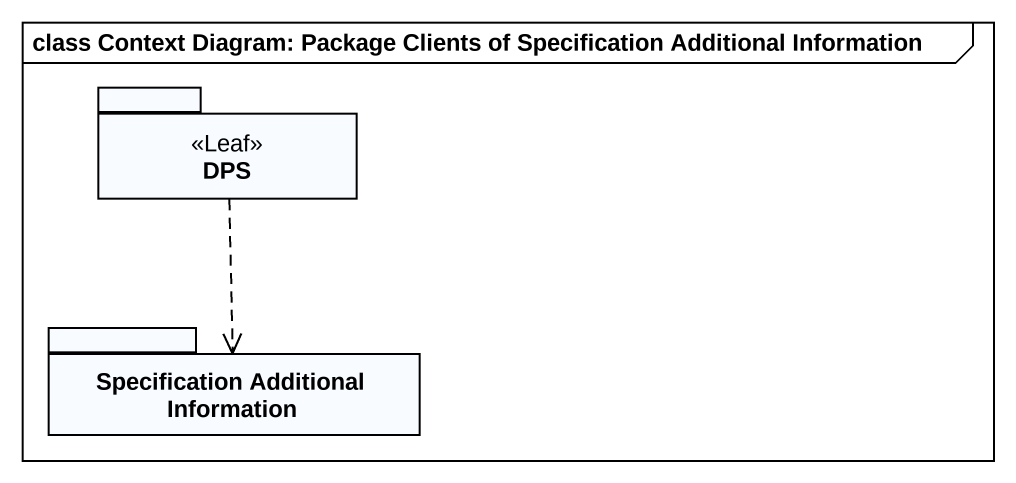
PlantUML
@startuml
mainframe class Context Diagram: Package Clients of Specification Additional Information
package DPS <<Leaf>> {
}
package "Specification Additional Information" as Specification_Additional {
}
DPS ..> Specification_Additional
@enduml
